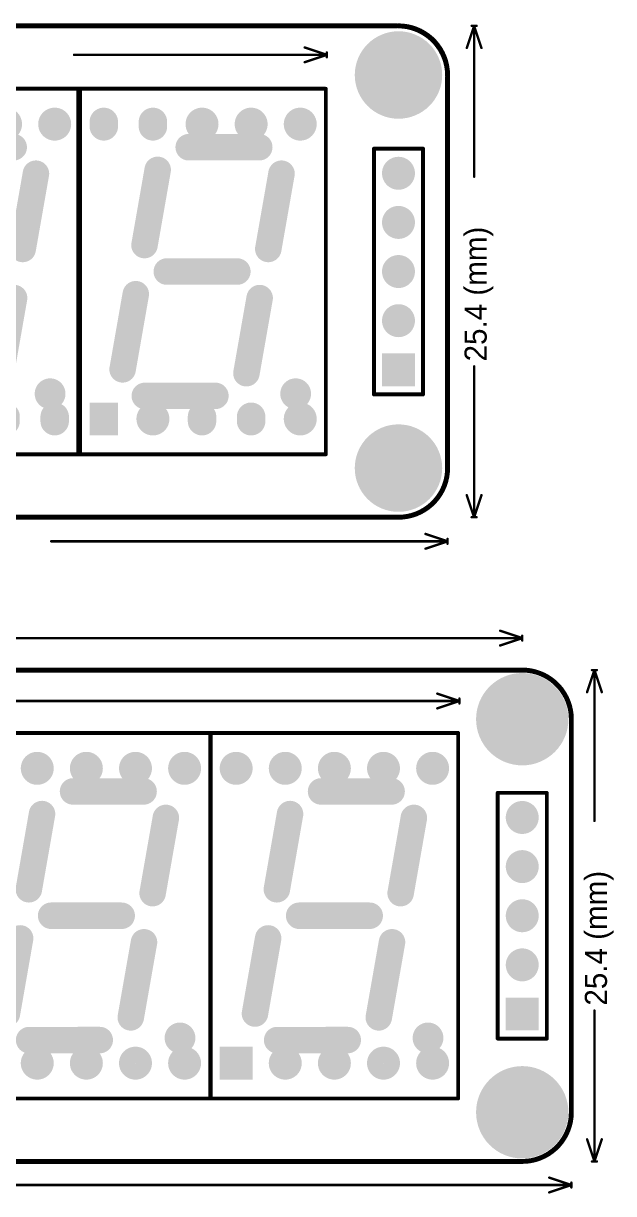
# Model space of a CAD drawing. Extents: x 12.54 to 17.22, y 8.73 to 12.6.
# Drawn here: x 16.017 to 17.219, y 8.753 to 11.134 of the extents above; entities that cross this region are included whole.
import ezdxf

# ---------------------------------------------------------------- set-up
doc = ezdxf.new("R2010")
doc.units = 0
doc.layers.get('0').update_dxf_attribs({"linetype": 'CONTINUOUS'})
for name, color, linetype in [('BOTTOMLAYER', 5, 'CONTINUOUS'), ('BOTTOMSOLDER', 6, 'CONTINUOUS'), ('KEEPOUTLAYER', 6, 'CONTINUOUS'), ('MULTILAYER', 9, 'CONTINUOUS'), ('TOPLAYER', 1, 'CONTINUOUS'), ('TOPOVERLAY', 2, 'CONTINUOUS'), ('TOPSOLDER', 216, 'CONTINUOUS')]:
    doc.layers.add(name, color=color, linetype=linetype)

# ---------------------------------------------------------------- blocks, each defined once
blk = doc.blocks.new('H_7')
at = {"layer": 'BOTTOMLAYER', "const_width": 0.05}
for points in [[(0, 0.6045), (0, 0.5955)], [(0.1, 0.6045), (0.1, 0.5955)], [(0.2, 0.0045), (0.2, -0.0045)], [(0.3, 0.0045), (0.3, -0.0045)], [(0.4, 0.0045), (0.4, -0.0045)]]:
    blk.add_lwpolyline(points, dxfattribs=at)
at = {"layer": 'BOTTOMLAYER'}
for points, const_width in [([(-0.0125, 0.6045, 1), (0.0125, 0.6045, 1)], 0.025), ([(-0.0125, 0.5955, 1), (0.0125, 0.5955, 1)], 0.025), ([(0.0875, 0.6045, 1), (0.1125, 0.6045, 1)], 0.025), ([(0.0875, 0.5955, 1), (0.1125, 0.5955, 1)], 0.025), ([(0.1852, 0.6, 1), (0.2148, 0.6, 1)], 0.0295), ([(0.2852, 0.6, 1), (0.3148, 0.6, 1)], 0.0295), ([(0.3852, 0.6, 1), (0.4148, 0.6, 1)], 0.0295), ([(0.0852, 0, 1), (0.1148, 0, 1)], 0.0295), ([(0.1875, 0.0045, 1), (0.2125, 0.0045, 1)], 0.025), ([(0.2875, 0.0045, 1), (0.3125, 0.0045, 1)], 0.025), ([(0.3875, 0.0045, 1), (0.4125, 0.0045, 1)], 0.025), ([(0.1875, -0.0045, 1), (0.2125, -0.0045, 1)], 0.025), ([(0.2875, -0.0045, 1), (0.3125, -0.0045, 1)], 0.025), ([(0.3875, -0.0045, 1), (0.4125, -0.0045, 1)], 0.025)]:
    blk.add_lwpolyline(points, format="xyb", close=True, dxfattribs=dict(at, const_width=const_width))
blk.add_solid([(0.025, -0.0295), (0.025, 0.0295), (-0.025, -0.0295), (-0.025, 0.0295)], dxfattribs=at)
at = {"layer": 'BOTTOMSOLDER', "const_width": 0.058}
for points in [[(0, 0.6045), (0, 0.5955)], [(0.1, 0.6045), (0.1, 0.5955)], [(0.2, 0.0045), (0.2, -0.0045)], [(0.3, 0.0045), (0.3, -0.0045)], [(0.4, 0.0045), (0.4, -0.0045)]]:
    blk.add_lwpolyline(points, dxfattribs=at)
at = {"layer": 'BOTTOMSOLDER'}
for points, const_width in [([(-0.0145, 0.6045, 1), (0.0145, 0.6045, 1)], 0.029), ([(-0.0145, 0.5955, 1), (0.0145, 0.5955, 1)], 0.029), ([(0.0855, 0.6045, 1), (0.1145, 0.6045, 1)], 0.029), ([(0.0855, 0.5955, 1), (0.1145, 0.5955, 1)], 0.029), ([(0.1832, 0.6, 1), (0.2168, 0.6, 1)], 0.0335), ([(0.2832, 0.6, 1), (0.3168, 0.6, 1)], 0.0335), ([(0.3832, 0.6, 1), (0.4168, 0.6, 1)], 0.0335), ([(0.0832, 0, 1), (0.1168, 0, 1)], 0.0335), ([(0.1855, 0.0045, 1), (0.2145, 0.0045, 1)], 0.029), ([(0.1855, -0.0045, 1), (0.2145, -0.0045, 1)], 0.029), ([(0.2855, 0.0045, 1), (0.3145, 0.0045, 1)], 0.029), ([(0.2855, -0.0045, 1), (0.3145, -0.0045, 1)], 0.029), ([(0.3855, 0.0045, 1), (0.4145, 0.0045, 1)], 0.029), ([(0.3855, -0.0045, 1), (0.4145, -0.0045, 1)], 0.029)]:
    blk.add_lwpolyline(points, format="xyb", close=True, dxfattribs=dict(at, const_width=const_width))
blk.add_solid([(0.029, -0.0335), (0.029, 0.0335), (-0.029, -0.0335), (-0.029, 0.0335)], dxfattribs=at)
at = {"layer": 'MULTILAYER', "const_width": 0.05}
for points in [[(0, 0.6045), (0, 0.5955)], [(0.1, 0.6045), (0.1, 0.5955)], [(0.2, 0.0045), (0.2, -0.0045)], [(0.3, 0.0045), (0.3, -0.0045)], [(0.4, 0.0045), (0.4, -0.0045)]]:
    blk.add_lwpolyline(points, dxfattribs=at)
at = {"layer": 'MULTILAYER'}
for points, const_width in [([(-0.0125, 0.6045, 1), (0.0125, 0.6045, 1)], 0.025), ([(-0.0125, 0.5955, 1), (0.0125, 0.5955, 1)], 0.025), ([(0.0875, 0.6045, 1), (0.1125, 0.6045, 1)], 0.025), ([(0.0875, 0.5955, 1), (0.1125, 0.5955, 1)], 0.025), ([(0.1852, 0.6, 1), (0.2148, 0.6, 1)], 0.0295), ([(0.2852, 0.6, 1), (0.3148, 0.6, 1)], 0.0295), ([(0.3852, 0.6, 1), (0.4148, 0.6, 1)], 0.0295), ([(0.0852, 0, 1), (0.1148, 0, 1)], 0.0295), ([(0.1875, 0.0045, 1), (0.2125, 0.0045, 1)], 0.025), ([(0.2875, 0.0045, 1), (0.3125, 0.0045, 1)], 0.025), ([(0.3875, 0.0045, 1), (0.4125, 0.0045, 1)], 0.025), ([(0.1875, -0.0045, 1), (0.2125, -0.0045, 1)], 0.025), ([(0.2875, -0.0045, 1), (0.3125, -0.0045, 1)], 0.025), ([(0.3875, -0.0045, 1), (0.4125, -0.0045, 1)], 0.025)]:
    blk.add_lwpolyline(points, format="xyb", close=True, dxfattribs=dict(at, const_width=const_width))
blk.add_solid([(0.025, -0.0295), (0.025, 0.0295), (-0.025, -0.0295), (-0.025, 0.0295)], dxfattribs=at)
at = {"layer": 'TOPLAYER', "const_width": 0.05}
for points in [[(0, 0.6045), (0, 0.5955)], [(0.1, 0.6045), (0.1, 0.5955)], [(0.2, 0.0045), (0.2, -0.0045)], [(0.3, 0.0045), (0.3, -0.0045)], [(0.4, 0.0045), (0.4, -0.0045)]]:
    blk.add_lwpolyline(points, dxfattribs=at)
at = {"layer": 'TOPLAYER'}
for points, const_width in [([(-0.0125, 0.6045, 1), (0.0125, 0.6045, 1)], 0.025), ([(-0.0125, 0.5955, 1), (0.0125, 0.5955, 1)], 0.025), ([(0.0875, 0.6045, 1), (0.1125, 0.6045, 1)], 0.025), ([(0.0875, 0.5955, 1), (0.1125, 0.5955, 1)], 0.025), ([(0.1852, 0.6, 1), (0.2148, 0.6, 1)], 0.0295), ([(0.2852, 0.6, 1), (0.3148, 0.6, 1)], 0.0295), ([(0.3852, 0.6, 1), (0.4148, 0.6, 1)], 0.0295), ([(0.0852, 0, 1), (0.1148, 0, 1)], 0.0295), ([(0.1875, 0.0045, 1), (0.2125, 0.0045, 1)], 0.025), ([(0.2875, 0.0045, 1), (0.3125, 0.0045, 1)], 0.025), ([(0.3875, 0.0045, 1), (0.4125, 0.0045, 1)], 0.025), ([(0.1875, -0.0045, 1), (0.2125, -0.0045, 1)], 0.025), ([(0.2875, -0.0045, 1), (0.3125, -0.0045, 1)], 0.025), ([(0.3875, -0.0045, 1), (0.4125, -0.0045, 1)], 0.025)]:
    blk.add_lwpolyline(points, format="xyb", close=True, dxfattribs=dict(at, const_width=const_width))
blk.add_solid([(0.025, -0.0295), (0.025, 0.0295), (-0.025, -0.0295), (-0.025, 0.0295)], dxfattribs=at)
at = {"layer": 'TOPOVERLAY'}
for points, const_width in [([(-0.052, -0.072), (-0.052, 0.672)], 0.00787), ([(-0.052, 0.672), (0.452, 0.672)], 0.00787), ([(0.452, -0.072), (0.452, 0.672)], 0.00787), ([(0.1729, 0.553), (0.3165, 0.553)], 0.0539), ([(0.0829, 0.3539), (0.1097, 0.5069)], 0.0539), ([(0.3349, 0.346), (0.3618, 0.4991)], 0.0539), ([(0.1283, 0.3), (0.272, 0.3)], 0.0539), ([(0.0383, 0.101), (0.0651, 0.2539)], 0.0539), ([(0.2904, 0.0931), (0.3173, 0.246)], 0.0539), ([(0.0835, 0.0469), (0.2272, 0.047)], 0.0539), ([(-0.052, -0.072), (0.452, -0.072)], 0.00787)]:
    blk.add_lwpolyline(points, dxfattribs=dict(at, const_width=const_width))
for points, const_width in [([(-0.0539, 0.672, 1), (-0.05, 0.672, 1)], 0.00394), ([(-0.0539, 0.672, 1), (-0.05, 0.672, 1)], 0.00394), ([(0.45, 0.672, 1), (0.4539, 0.672, 1)], 0.00394), ([(0.45, 0.672, 1), (0.4539, 0.672, 1)], 0.00394), ([(0.1594, 0.553, 1), (0.1864, 0.553, 1)], 0.027), ([(0.3031, 0.553, 1), (0.33, 0.553, 1)], 0.027), ([(0.0962, 0.5069, 1), (0.1232, 0.5069, 1)], 0.027), ([(0.3483, 0.4991, 1), (0.3753, 0.4991, 1)], 0.027), ([(0.0694, 0.3539, 1), (0.0964, 0.3539, 1)], 0.027), ([(0.3214, 0.346, 1), (0.3484, 0.346, 1)], 0.027), ([(0.1148, 0.3, 1), (0.1418, 0.3, 1)], 0.027), ([(0.2585, 0.3, 1), (0.2854, 0.3, 1)], 0.027), ([(0.0517, 0.2539, 1), (0.0786, 0.2539, 1)], 0.027), ([(0.3039, 0.246, 1), (0.3308, 0.246, 1)], 0.027), ([(0.0248, 0.101, 1), (0.0518, 0.101, 1)], 0.027), ([(0.2769, 0.0931, 1), (0.3038, 0.0931, 1)], 0.027), ([(0.07, 0.0469, 1), (0.097, 0.0469, 1)], 0.027), ([(0.2138, 0.047, 1), (0.2407, 0.047, 1)], 0.027), ([(0.4023, 0.0513, 1), (0.379, 0.0513, 1)], 0.0394), ([(0.3691, 0.0513, 1), (0.3888, 0.0513, 1)], 0.0197), ([(0.3924, 0.0513, 1), (0.4121, 0.0513, 1)], 0.0197), ([(-0.0539, -0.072, 1), (-0.05, -0.072, 1)], 0.00394), ([(-0.0539, -0.072, 1), (-0.05, -0.072, 1)], 0.00394), ([(0.45, -0.072, 1), (0.4539, -0.072, 1)], 0.00394), ([(0.45, -0.072, 1), (0.4539, -0.072, 1)], 0.00394)]:
    blk.add_lwpolyline(points, format="xyb", close=True, dxfattribs=dict(at, const_width=const_width))
at = {"layer": 'TOPSOLDER', "const_width": 0.058}
for points in [[(0, 0.6045), (0, 0.5955)], [(0.1, 0.6045), (0.1, 0.5955)], [(0.2, 0.0045), (0.2, -0.0045)], [(0.3, 0.0045), (0.3, -0.0045)], [(0.4, 0.0045), (0.4, -0.0045)]]:
    blk.add_lwpolyline(points, dxfattribs=at)
at = {"layer": 'TOPSOLDER'}
for points, const_width in [([(-0.0145, 0.6045, 1), (0.0145, 0.6045, 1)], 0.029), ([(-0.0145, 0.5955, 1), (0.0145, 0.5955, 1)], 0.029), ([(0.0855, 0.6045, 1), (0.1145, 0.6045, 1)], 0.029), ([(0.0855, 0.5955, 1), (0.1145, 0.5955, 1)], 0.029), ([(0.1832, 0.6, 1), (0.2168, 0.6, 1)], 0.0335), ([(0.2832, 0.6, 1), (0.3168, 0.6, 1)], 0.0335), ([(0.3832, 0.6, 1), (0.4168, 0.6, 1)], 0.0335), ([(0.0832, 0, 1), (0.1168, 0, 1)], 0.0335), ([(0.1855, 0.0045, 1), (0.2145, 0.0045, 1)], 0.029), ([(0.1855, -0.0045, 1), (0.2145, -0.0045, 1)], 0.029), ([(0.2855, 0.0045, 1), (0.3145, 0.0045, 1)], 0.029), ([(0.2855, -0.0045, 1), (0.3145, -0.0045, 1)], 0.029), ([(0.3855, 0.0045, 1), (0.4145, 0.0045, 1)], 0.029), ([(0.3855, -0.0045, 1), (0.4145, -0.0045, 1)], 0.029)]:
    blk.add_lwpolyline(points, format="xyb", close=True, dxfattribs=dict(at, const_width=const_width))
blk.add_solid([(0.029, -0.0335), (0.029, 0.0335), (-0.029, -0.0335), (-0.029, 0.0335)], dxfattribs=at)
blk = doc.blocks.new('H_8')
at = {"layer": 'BOTTOMLAYER', "const_width": 0.05}
for points in [[(0, 0.6045), (0, 0.5955)], [(0.1, 0.6045), (0.1, 0.5955)], [(0.2, 0.0045), (0.2, -0.0045)], [(0.3, 0.0045), (0.3, -0.0045)]]:
    blk.add_lwpolyline(points, dxfattribs=at)
at = {"layer": 'BOTTOMLAYER'}
for points, const_width in [([(-0.0125, 0.6045, 1), (0.0125, 0.6045, 1)], 0.025), ([(-0.0125, 0.5955, 1), (0.0125, 0.5955, 1)], 0.025), ([(0.0875, 0.6045, 1), (0.1125, 0.6045, 1)], 0.025), ([(0.0875, 0.5955, 1), (0.1125, 0.5955, 1)], 0.025), ([(0.1852, 0.6, 1), (0.2148, 0.6, 1)], 0.0295), ([(0.2852, 0.6, 1), (0.3148, 0.6, 1)], 0.0295), ([(0.3852, 0.6, 1), (0.4148, 0.6, 1)], 0.0295), ([(0.0852, 0, 1), (0.1148, 0, 1)], 0.0295), ([(0.1875, 0.0045, 1), (0.2125, 0.0045, 1)], 0.025), ([(0.2875, 0.0045, 1), (0.3125, 0.0045, 1)], 0.025), ([(0.3852, 0, 1), (0.4148, 0, 1)], 0.0295), ([(0.1875, -0.0045, 1), (0.2125, -0.0045, 1)], 0.025), ([(0.2875, -0.0045, 1), (0.3125, -0.0045, 1)], 0.025)]:
    blk.add_lwpolyline(points, format="xyb", close=True, dxfattribs=dict(at, const_width=const_width))
blk.add_solid([(0.025, -0.0295), (0.025, 0.0295), (-0.025, -0.0295), (-0.025, 0.0295)], dxfattribs=at)
at = {"layer": 'BOTTOMSOLDER', "const_width": 0.058}
for points in [[(0, 0.6045), (0, 0.5955)], [(0.1, 0.6045), (0.1, 0.5955)], [(0.2, 0.0045), (0.2, -0.0045)], [(0.3, 0.0045), (0.3, -0.0045)]]:
    blk.add_lwpolyline(points, dxfattribs=at)
at = {"layer": 'BOTTOMSOLDER'}
for points, const_width in [([(-0.0145, 0.6045, 1), (0.0145, 0.6045, 1)], 0.029), ([(-0.0145, 0.5955, 1), (0.0145, 0.5955, 1)], 0.029), ([(0.0855, 0.6045, 1), (0.1145, 0.6045, 1)], 0.029), ([(0.0855, 0.5955, 1), (0.1145, 0.5955, 1)], 0.029), ([(0.1832, 0.6, 1), (0.2168, 0.6, 1)], 0.0335), ([(0.2832, 0.6, 1), (0.3168, 0.6, 1)], 0.0335), ([(0.3832, 0.6, 1), (0.4168, 0.6, 1)], 0.0335), ([(0.0832, 0, 1), (0.1168, 0, 1)], 0.0335), ([(0.1855, 0.0045, 1), (0.2145, 0.0045, 1)], 0.029), ([(0.1855, -0.0045, 1), (0.2145, -0.0045, 1)], 0.029), ([(0.2855, 0.0045, 1), (0.3145, 0.0045, 1)], 0.029), ([(0.2855, -0.0045, 1), (0.3145, -0.0045, 1)], 0.029), ([(0.3832, 0, 1), (0.4168, 0, 1)], 0.0335)]:
    blk.add_lwpolyline(points, format="xyb", close=True, dxfattribs=dict(at, const_width=const_width))
blk.add_solid([(0.029, -0.0335), (0.029, 0.0335), (-0.029, -0.0335), (-0.029, 0.0335)], dxfattribs=at)
at = {"layer": 'MULTILAYER', "const_width": 0.05}
for points in [[(0, 0.6045), (0, 0.5955)], [(0.1, 0.6045), (0.1, 0.5955)], [(0.2, 0.0045), (0.2, -0.0045)], [(0.3, 0.0045), (0.3, -0.0045)]]:
    blk.add_lwpolyline(points, dxfattribs=at)
at = {"layer": 'MULTILAYER'}
for points, const_width in [([(-0.0125, 0.6045, 1), (0.0125, 0.6045, 1)], 0.025), ([(-0.0125, 0.5955, 1), (0.0125, 0.5955, 1)], 0.025), ([(0.0875, 0.6045, 1), (0.1125, 0.6045, 1)], 0.025), ([(0.0875, 0.5955, 1), (0.1125, 0.5955, 1)], 0.025), ([(0.1852, 0.6, 1), (0.2148, 0.6, 1)], 0.0295), ([(0.2852, 0.6, 1), (0.3148, 0.6, 1)], 0.0295), ([(0.3852, 0.6, 1), (0.4148, 0.6, 1)], 0.0295), ([(0.0852, 0, 1), (0.1148, 0, 1)], 0.0295), ([(0.1875, 0.0045, 1), (0.2125, 0.0045, 1)], 0.025), ([(0.2875, 0.0045, 1), (0.3125, 0.0045, 1)], 0.025), ([(0.3852, 0, 1), (0.4148, 0, 1)], 0.0295), ([(0.1875, -0.0045, 1), (0.2125, -0.0045, 1)], 0.025), ([(0.2875, -0.0045, 1), (0.3125, -0.0045, 1)], 0.025)]:
    blk.add_lwpolyline(points, format="xyb", close=True, dxfattribs=dict(at, const_width=const_width))
blk.add_solid([(0.025, -0.0295), (0.025, 0.0295), (-0.025, -0.0295), (-0.025, 0.0295)], dxfattribs=at)
at = {"layer": 'TOPLAYER', "const_width": 0.05}
for points in [[(0, 0.6045), (0, 0.5955)], [(0.1, 0.6045), (0.1, 0.5955)], [(0.2, 0.0045), (0.2, -0.0045)], [(0.3, 0.0045), (0.3, -0.0045)]]:
    blk.add_lwpolyline(points, dxfattribs=at)
at = {"layer": 'TOPLAYER'}
for points, const_width in [([(-0.0125, 0.6045, 1), (0.0125, 0.6045, 1)], 0.025), ([(-0.0125, 0.5955, 1), (0.0125, 0.5955, 1)], 0.025), ([(0.0875, 0.6045, 1), (0.1125, 0.6045, 1)], 0.025), ([(0.0875, 0.5955, 1), (0.1125, 0.5955, 1)], 0.025), ([(0.1852, 0.6, 1), (0.2148, 0.6, 1)], 0.0295), ([(0.2852, 0.6, 1), (0.3148, 0.6, 1)], 0.0295), ([(0.3852, 0.6, 1), (0.4148, 0.6, 1)], 0.0295), ([(0.0852, 0, 1), (0.1148, 0, 1)], 0.0295), ([(0.1875, 0.0045, 1), (0.2125, 0.0045, 1)], 0.025), ([(0.2875, 0.0045, 1), (0.3125, 0.0045, 1)], 0.025), ([(0.3852, 0, 1), (0.4148, 0, 1)], 0.0295), ([(0.1875, -0.0045, 1), (0.2125, -0.0045, 1)], 0.025), ([(0.2875, -0.0045, 1), (0.3125, -0.0045, 1)], 0.025)]:
    blk.add_lwpolyline(points, format="xyb", close=True, dxfattribs=dict(at, const_width=const_width))
blk.add_solid([(0.025, -0.0295), (0.025, 0.0295), (-0.025, -0.0295), (-0.025, 0.0295)], dxfattribs=at)
at = {"layer": 'TOPOVERLAY'}
for points, const_width in [([(-0.052, -0.072), (-0.052, 0.672)], 0.00787), ([(-0.052, 0.672), (0.452, 0.672)], 0.00787), ([(0.452, -0.072), (0.452, 0.672)], 0.00787), ([(0.1729, 0.553), (0.3165, 0.553)], 0.0539), ([(0.0829, 0.3539), (0.1097, 0.5069)], 0.0539), ([(0.3349, 0.346), (0.3618, 0.4991)], 0.0539), ([(0.1283, 0.3), (0.272, 0.3)], 0.0539), ([(0.0383, 0.101), (0.0651, 0.2539)], 0.0539), ([(0.2904, 0.0931), (0.3173, 0.246)], 0.0539), ([(0.0835, 0.0469), (0.2272, 0.047)], 0.0539), ([(-0.052, -0.072), (0.452, -0.072)], 0.00787)]:
    blk.add_lwpolyline(points, dxfattribs=dict(at, const_width=const_width))
for points, const_width in [([(-0.0539, 0.672, 1), (-0.05, 0.672, 1)], 0.00394), ([(-0.0539, 0.672, 1), (-0.05, 0.672, 1)], 0.00394), ([(0.45, 0.672, 1), (0.4539, 0.672, 1)], 0.00394), ([(0.45, 0.672, 1), (0.4539, 0.672, 1)], 0.00394), ([(0.1594, 0.553, 1), (0.1864, 0.553, 1)], 0.027), ([(0.3031, 0.553, 1), (0.33, 0.553, 1)], 0.027), ([(0.0962, 0.5069, 1), (0.1232, 0.5069, 1)], 0.027), ([(0.3483, 0.4991, 1), (0.3753, 0.4991, 1)], 0.027), ([(0.0694, 0.3539, 1), (0.0964, 0.3539, 1)], 0.027), ([(0.3214, 0.346, 1), (0.3484, 0.346, 1)], 0.027), ([(0.1148, 0.3, 1), (0.1418, 0.3, 1)], 0.027), ([(0.2585, 0.3, 1), (0.2854, 0.3, 1)], 0.027), ([(0.0517, 0.2539, 1), (0.0786, 0.2539, 1)], 0.027), ([(0.3039, 0.246, 1), (0.3308, 0.246, 1)], 0.027), ([(0.0248, 0.101, 1), (0.0518, 0.101, 1)], 0.027), ([(0.2769, 0.0931, 1), (0.3038, 0.0931, 1)], 0.027), ([(0.07, 0.0469, 1), (0.097, 0.0469, 1)], 0.027), ([(0.2138, 0.047, 1), (0.2407, 0.047, 1)], 0.027), ([(0.4023, 0.0513, 1), (0.379, 0.0513, 1)], 0.0394), ([(0.3691, 0.0513, 1), (0.3888, 0.0513, 1)], 0.0197), ([(0.3924, 0.0513, 1), (0.4121, 0.0513, 1)], 0.0197), ([(-0.0539, -0.072, 1), (-0.05, -0.072, 1)], 0.00394), ([(-0.0539, -0.072, 1), (-0.05, -0.072, 1)], 0.00394), ([(0.45, -0.072, 1), (0.4539, -0.072, 1)], 0.00394), ([(0.45, -0.072, 1), (0.4539, -0.072, 1)], 0.00394)]:
    blk.add_lwpolyline(points, format="xyb", close=True, dxfattribs=dict(at, const_width=const_width))
at = {"layer": 'TOPSOLDER', "const_width": 0.058}
for points in [[(0, 0.6045), (0, 0.5955)], [(0.1, 0.6045), (0.1, 0.5955)], [(0.2, 0.0045), (0.2, -0.0045)], [(0.3, 0.0045), (0.3, -0.0045)]]:
    blk.add_lwpolyline(points, dxfattribs=at)
at = {"layer": 'TOPSOLDER'}
for points, const_width in [([(-0.0145, 0.6045, 1), (0.0145, 0.6045, 1)], 0.029), ([(-0.0145, 0.5955, 1), (0.0145, 0.5955, 1)], 0.029), ([(0.0855, 0.6045, 1), (0.1145, 0.6045, 1)], 0.029), ([(0.0855, 0.5955, 1), (0.1145, 0.5955, 1)], 0.029), ([(0.1832, 0.6, 1), (0.2168, 0.6, 1)], 0.0335), ([(0.2832, 0.6, 1), (0.3168, 0.6, 1)], 0.0335), ([(0.3832, 0.6, 1), (0.4168, 0.6, 1)], 0.0335), ([(0.0832, 0, 1), (0.1168, 0, 1)], 0.0335), ([(0.1855, 0.0045, 1), (0.2145, 0.0045, 1)], 0.029), ([(0.1855, -0.0045, 1), (0.2145, -0.0045, 1)], 0.029), ([(0.2855, 0.0045, 1), (0.3145, 0.0045, 1)], 0.029), ([(0.2855, -0.0045, 1), (0.3145, -0.0045, 1)], 0.029), ([(0.3832, 0, 1), (0.4168, 0, 1)], 0.0335)]:
    blk.add_lwpolyline(points, format="xyb", close=True, dxfattribs=dict(at, const_width=const_width))
blk.add_solid([(0.029, -0.0335), (0.029, 0.0335), (-0.029, -0.0335), (-0.029, 0.0335)], dxfattribs=at)
blk = doc.blocks.new('HDR1X5_9')
at = {"layer": 'BOTTOMLAYER', "const_width": 0.0295}
for points in [[(0.0852, 0, 1), (0.1148, 0, 1)], [(0.1852, 0, 1), (0.2148, 0, 1)], [(0.2852, 0, 1), (0.3148, 0, 1)], [(0.3852, 0, 1), (0.4148, 0, 1)]]:
    blk.add_lwpolyline(points, format="xyb", close=True, dxfattribs=at)
at = {"layer": 'BOTTOMLAYER'}
blk.add_solid([(-0.0295, -0.0295), (0.0295, -0.0295), (-0.0295, 0.0295), (0.0295, 0.0295)], dxfattribs=at)
at = {"layer": 'BOTTOMSOLDER', "const_width": 0.0335}
for points in [[(0.0832, 0, 1), (0.1168, 0, 1)], [(0.1832, 0, 1), (0.2168, 0, 1)], [(0.2832, 0, 1), (0.3168, 0, 1)], [(0.3832, 0, 1), (0.4168, 0, 1)]]:
    blk.add_lwpolyline(points, format="xyb", close=True, dxfattribs=at)
at = {"layer": 'BOTTOMSOLDER'}
blk.add_solid([(-0.0335, -0.0335), (0.0335, -0.0335), (-0.0335, 0.0335), (0.0335, 0.0335)], dxfattribs=at)
at = {"layer": 'MULTILAYER', "const_width": 0.0295}
for points in [[(0.0852, 0, 1), (0.1148, 0, 1)], [(0.1852, 0, 1), (0.2148, 0, 1)], [(0.2852, 0, 1), (0.3148, 0, 1)], [(0.3852, 0, 1), (0.4148, 0, 1)]]:
    blk.add_lwpolyline(points, format="xyb", close=True, dxfattribs=at)
at = {"layer": 'MULTILAYER'}
blk.add_solid([(-0.0295, -0.0295), (0.0295, -0.0295), (-0.0295, 0.0295), (0.0295, 0.0295)], dxfattribs=at)
at = {"layer": 'TOPLAYER', "const_width": 0.0295}
for points in [[(0.0852, 0, 1), (0.1148, 0, 1)], [(0.1852, 0, 1), (0.2148, 0, 1)], [(0.2852, 0, 1), (0.3148, 0, 1)], [(0.3852, 0, 1), (0.4148, 0, 1)]]:
    blk.add_lwpolyline(points, format="xyb", close=True, dxfattribs=at)
at = {"layer": 'TOPLAYER'}
blk.add_solid([(-0.0295, -0.0295), (0.0295, -0.0295), (-0.0295, 0.0295), (0.0295, 0.0295)], dxfattribs=at)
at = {"layer": 'TOPOVERLAY', "const_width": 0.00787}
for points in [[(-0.05, 0.05), (-0.05, -0.05)], [(-0.05, 0.05), (0.45, 0.05)], [(0.45, 0.05), (0.45, -0.05)], [(-0.05, -0.05), (0.45, -0.05)]]:
    blk.add_lwpolyline(points, dxfattribs=at)
at = {"layer": 'TOPOVERLAY', "const_width": 0.00394}
for points in [[(-0.052, 0.05, 1), (-0.048, 0.05, 1)], [(-0.052, 0.05, 1), (-0.048, 0.05, 1)], [(0.448, 0.05, 1), (0.452, 0.05, 1)], [(0.448, 0.05, 1), (0.452, 0.05, 1)], [(-0.052, -0.05, 1), (-0.048, -0.05, 1)], [(-0.052, -0.05, 1), (-0.048, -0.05, 1)], [(0.448, -0.05, 1), (0.452, -0.05, 1)], [(0.448, -0.05, 1), (0.452, -0.05, 1)]]:
    blk.add_lwpolyline(points, format="xyb", close=True, dxfattribs=at)
at = {"layer": 'TOPSOLDER', "const_width": 0.0335}
for points in [[(0.0832, 0, 1), (0.1168, 0, 1)], [(0.1832, 0, 1), (0.2168, 0, 1)], [(0.2832, 0, 1), (0.3168, 0, 1)], [(0.3832, 0, 1), (0.4168, 0, 1)]]:
    blk.add_lwpolyline(points, format="xyb", close=True, dxfattribs=at)
at = {"layer": 'TOPSOLDER'}
blk.add_solid([(-0.0335, -0.0335), (0.0335, -0.0335), (-0.0335, 0.0335), (0.0335, 0.0335)], dxfattribs=at)
blk = doc.blocks.new('HDR1X5_16')
at = {"layer": 'BOTTOMLAYER', "const_width": 0.0295}
for points in [[(0.0852, 0, 1), (0.1148, 0, 1)], [(0.1852, 0, 1), (0.2148, 0, 1)], [(0.2852, 0, 1), (0.3148, 0, 1)], [(0.3852, 0, 1), (0.4148, 0, 1)]]:
    blk.add_lwpolyline(points, format="xyb", close=True, dxfattribs=at)
at = {"layer": 'BOTTOMLAYER'}
blk.add_solid([(-0.0295, -0.0295), (0.0295, -0.0295), (-0.0295, 0.0295), (0.0295, 0.0295)], dxfattribs=at)
at = {"layer": 'BOTTOMSOLDER', "const_width": 0.0335}
for points in [[(0.0832, 0, 1), (0.1168, 0, 1)], [(0.1832, 0, 1), (0.2168, 0, 1)], [(0.2832, 0, 1), (0.3168, 0, 1)], [(0.3832, 0, 1), (0.4168, 0, 1)]]:
    blk.add_lwpolyline(points, format="xyb", close=True, dxfattribs=at)
at = {"layer": 'BOTTOMSOLDER'}
blk.add_solid([(-0.0335, -0.0335), (0.0335, -0.0335), (-0.0335, 0.0335), (0.0335, 0.0335)], dxfattribs=at)
at = {"layer": 'MULTILAYER', "const_width": 0.0295}
for points in [[(0.0852, 0, 1), (0.1148, 0, 1)], [(0.1852, 0, 1), (0.2148, 0, 1)], [(0.2852, 0, 1), (0.3148, 0, 1)], [(0.3852, 0, 1), (0.4148, 0, 1)]]:
    blk.add_lwpolyline(points, format="xyb", close=True, dxfattribs=at)
at = {"layer": 'MULTILAYER'}
blk.add_solid([(-0.0295, -0.0295), (0.0295, -0.0295), (-0.0295, 0.0295), (0.0295, 0.0295)], dxfattribs=at)
at = {"layer": 'TOPLAYER', "const_width": 0.0295}
for points in [[(0.0852, 0, 1), (0.1148, 0, 1)], [(0.1852, 0, 1), (0.2148, 0, 1)], [(0.2852, 0, 1), (0.3148, 0, 1)], [(0.3852, 0, 1), (0.4148, 0, 1)]]:
    blk.add_lwpolyline(points, format="xyb", close=True, dxfattribs=at)
at = {"layer": 'TOPLAYER'}
blk.add_solid([(-0.0295, -0.0295), (0.0295, -0.0295), (-0.0295, 0.0295), (0.0295, 0.0295)], dxfattribs=at)
at = {"layer": 'TOPOVERLAY', "const_width": 0.00787}
for points in [[(-0.05, 0.05), (0.45, 0.05)], [(-0.05, 0.05), (-0.05, -0.05)], [(0.45, 0.05), (0.45, -0.05)], [(-0.05, -0.05), (0.45, -0.05)]]:
    blk.add_lwpolyline(points, dxfattribs=at)
at = {"layer": 'TOPOVERLAY', "const_width": 0.00394}
for points in [[(-0.052, 0.05, 1), (-0.048, 0.05, 1)], [(-0.052, 0.05, 1), (-0.048, 0.05, 1)], [(0.448, 0.05, 1), (0.452, 0.05, 1)], [(0.448, 0.05, 1), (0.452, 0.05, 1)], [(-0.052, -0.05, 1), (-0.048, -0.05, 1)], [(-0.052, -0.05, 1), (-0.048, -0.05, 1)], [(0.448, -0.05, 1), (0.452, -0.05, 1)], [(0.448, -0.05, 1), (0.452, -0.05, 1)]]:
    blk.add_lwpolyline(points, format="xyb", close=True, dxfattribs=at)
at = {"layer": 'TOPSOLDER', "const_width": 0.0335}
for points in [[(0.0832, 0, 1), (0.1168, 0, 1)], [(0.1832, 0, 1), (0.2168, 0, 1)], [(0.2832, 0, 1), (0.3168, 0, 1)], [(0.3832, 0, 1), (0.4168, 0, 1)]]:
    blk.add_lwpolyline(points, format="xyb", close=True, dxfattribs=at)
at = {"layer": 'TOPSOLDER'}
blk.add_solid([(-0.0335, -0.0335), (0.0335, -0.0335), (-0.0335, 0.0335), (0.0335, 0.0335)], dxfattribs=at)
blk = doc.blocks.new('H_18')
at = {"layer": 'BOTTOMLAYER', "const_width": 0.0295}
for points in [[(-0.0148, 0.6, 1), (0.0148, 0.6, 1)], [(0.0852, 0.6, 1), (0.1148, 0.6, 1)], [(0.1852, 0.6, 1), (0.2148, 0.6, 1)], [(0.2852, 0.6, 1), (0.3148, 0.6, 1)], [(0.3852, 0.6, 1), (0.4148, 0.6, 1)], [(0.0852, 0, 1), (0.1148, 0, 1)], [(0.1852, 0, 1), (0.2148, 0, 1)], [(0.2852, 0, 1), (0.3148, 0, 1)], [(0.3852, 0, 1), (0.4148, 0, 1)]]:
    blk.add_lwpolyline(points, format="xyb", close=True, dxfattribs=at)
at = {"layer": 'BOTTOMLAYER'}
blk.add_solid([(0.0295, -0.0295), (0.0295, 0.0295), (-0.0295, -0.0295), (-0.0295, 0.0295)], dxfattribs=at)
at = {"layer": 'BOTTOMSOLDER', "const_width": 0.0335}
for points in [[(-0.0168, 0.6, 1), (0.0168, 0.6, 1)], [(0.0832, 0.6, 1), (0.1168, 0.6, 1)], [(0.1832, 0.6, 1), (0.2168, 0.6, 1)], [(0.2832, 0.6, 1), (0.3168, 0.6, 1)], [(0.3832, 0.6, 1), (0.4168, 0.6, 1)], [(0.0832, 0, 1), (0.1168, 0, 1)], [(0.1832, 0, 1), (0.2168, 0, 1)], [(0.2832, 0, 1), (0.3168, 0, 1)], [(0.3832, 0, 1), (0.4168, 0, 1)]]:
    blk.add_lwpolyline(points, format="xyb", close=True, dxfattribs=at)
at = {"layer": 'BOTTOMSOLDER'}
blk.add_solid([(0.0335, -0.0335), (0.0335, 0.0335), (-0.0335, -0.0335), (-0.0335, 0.0335)], dxfattribs=at)
at = {"layer": 'MULTILAYER', "const_width": 0.0295}
for points in [[(-0.0148, 0.6, 1), (0.0148, 0.6, 1)], [(0.0852, 0.6, 1), (0.1148, 0.6, 1)], [(0.1852, 0.6, 1), (0.2148, 0.6, 1)], [(0.2852, 0.6, 1), (0.3148, 0.6, 1)], [(0.3852, 0.6, 1), (0.4148, 0.6, 1)], [(0.0852, 0, 1), (0.1148, 0, 1)], [(0.1852, 0, 1), (0.2148, 0, 1)], [(0.2852, 0, 1), (0.3148, 0, 1)], [(0.3852, 0, 1), (0.4148, 0, 1)]]:
    blk.add_lwpolyline(points, format="xyb", close=True, dxfattribs=at)
at = {"layer": 'MULTILAYER'}
blk.add_solid([(0.0295, -0.0295), (0.0295, 0.0295), (-0.0295, -0.0295), (-0.0295, 0.0295)], dxfattribs=at)
at = {"layer": 'TOPLAYER', "const_width": 0.0295}
for points in [[(-0.0148, 0.6, 1), (0.0148, 0.6, 1)], [(0.0852, 0.6, 1), (0.1148, 0.6, 1)], [(0.1852, 0.6, 1), (0.2148, 0.6, 1)], [(0.2852, 0.6, 1), (0.3148, 0.6, 1)], [(0.3852, 0.6, 1), (0.4148, 0.6, 1)], [(0.0852, 0, 1), (0.1148, 0, 1)], [(0.1852, 0, 1), (0.2148, 0, 1)], [(0.2852, 0, 1), (0.3148, 0, 1)], [(0.3852, 0, 1), (0.4148, 0, 1)]]:
    blk.add_lwpolyline(points, format="xyb", close=True, dxfattribs=at)
at = {"layer": 'TOPLAYER'}
blk.add_solid([(0.0295, -0.0295), (0.0295, 0.0295), (-0.0295, -0.0295), (-0.0295, 0.0295)], dxfattribs=at)
at = {"layer": 'TOPOVERLAY'}
for points, const_width in [([(-0.052, -0.072), (-0.052, 0.672)], 0.00787), ([(-0.052, 0.672), (0.452, 0.672)], 0.00787), ([(0.452, -0.072), (0.452, 0.672)], 0.00787), ([(0.1729, 0.553), (0.3165, 0.553)], 0.0539), ([(0.0829, 0.3539), (0.1097, 0.5069)], 0.0539), ([(0.3349, 0.346), (0.3618, 0.4991)], 0.0539), ([(0.1283, 0.3), (0.272, 0.3)], 0.0539), ([(0.0383, 0.101), (0.0651, 0.2539)], 0.0539), ([(0.2904, 0.0931), (0.3173, 0.246)], 0.0539), ([(0.0835, 0.0469), (0.2272, 0.047)], 0.0539), ([(-0.052, -0.072), (0.452, -0.072)], 0.00787)]:
    blk.add_lwpolyline(points, dxfattribs=dict(at, const_width=const_width))
for points, const_width in [([(-0.0539, 0.672, 1), (-0.05, 0.672, 1)], 0.00394), ([(-0.0539, 0.672, 1), (-0.05, 0.672, 1)], 0.00394), ([(0.45, 0.672, 1), (0.4539, 0.672, 1)], 0.00394), ([(0.45, 0.672, 1), (0.4539, 0.672, 1)], 0.00394), ([(0.1594, 0.553, 1), (0.1864, 0.553, 1)], 0.027), ([(0.3031, 0.553, 1), (0.33, 0.553, 1)], 0.027), ([(0.0962, 0.5069, 1), (0.1232, 0.5069, 1)], 0.027), ([(0.3483, 0.4991, 1), (0.3753, 0.4991, 1)], 0.027), ([(0.0694, 0.3539, 1), (0.0964, 0.3539, 1)], 0.027), ([(0.3214, 0.346, 1), (0.3484, 0.346, 1)], 0.027), ([(0.1148, 0.3, 1), (0.1418, 0.3, 1)], 0.027), ([(0.2585, 0.3, 1), (0.2854, 0.3, 1)], 0.027), ([(0.0517, 0.2539, 1), (0.0786, 0.2539, 1)], 0.027), ([(0.3039, 0.246, 1), (0.3308, 0.246, 1)], 0.027), ([(0.0248, 0.101, 1), (0.0518, 0.101, 1)], 0.027), ([(0.2769, 0.0931, 1), (0.3038, 0.0931, 1)], 0.027), ([(0.07, 0.0469, 1), (0.097, 0.0469, 1)], 0.027), ([(0.2138, 0.047, 1), (0.2407, 0.047, 1)], 0.027), ([(0.4023, 0.0513, 1), (0.379, 0.0513, 1)], 0.0394), ([(0.3691, 0.0513, 1), (0.3888, 0.0513, 1)], 0.0197), ([(0.3924, 0.0513, 1), (0.4121, 0.0513, 1)], 0.0197), ([(-0.0539, -0.072, 1), (-0.05, -0.072, 1)], 0.00394), ([(-0.0539, -0.072, 1), (-0.05, -0.072, 1)], 0.00394), ([(0.45, -0.072, 1), (0.4539, -0.072, 1)], 0.00394), ([(0.45, -0.072, 1), (0.4539, -0.072, 1)], 0.00394)]:
    blk.add_lwpolyline(points, format="xyb", close=True, dxfattribs=dict(at, const_width=const_width))
at = {"layer": 'TOPSOLDER', "const_width": 0.0335}
for points in [[(-0.0168, 0.6, 1), (0.0168, 0.6, 1)], [(0.0832, 0.6, 1), (0.1168, 0.6, 1)], [(0.1832, 0.6, 1), (0.2168, 0.6, 1)], [(0.2832, 0.6, 1), (0.3168, 0.6, 1)], [(0.3832, 0.6, 1), (0.4168, 0.6, 1)], [(0.0832, 0, 1), (0.1168, 0, 1)], [(0.1832, 0, 1), (0.2168, 0, 1)], [(0.2832, 0, 1), (0.3168, 0, 1)], [(0.3832, 0, 1), (0.4168, 0, 1)]]:
    blk.add_lwpolyline(points, format="xyb", close=True, dxfattribs=at)
at = {"layer": 'TOPSOLDER'}
blk.add_solid([(0.0335, -0.0335), (0.0335, 0.0335), (-0.0335, -0.0335), (-0.0335, 0.0335)], dxfattribs=at)
blk = doc.blocks.new('H_19')
at = {"layer": 'BOTTOMLAYER', "const_width": 0.0295}
for points in [[(-0.0148, 0.6, 1), (0.0148, 0.6, 1)], [(0.0852, 0.6, 1), (0.1148, 0.6, 1)], [(0.1852, 0.6, 1), (0.2148, 0.6, 1)], [(0.2852, 0.6, 1), (0.3148, 0.6, 1)], [(0.3852, 0.6, 1), (0.4148, 0.6, 1)], [(0.0852, 0, 1), (0.1148, 0, 1)], [(0.1852, 0, 1), (0.2148, 0, 1)], [(0.2852, 0, 1), (0.3148, 0, 1)], [(0.3852, 0, 1), (0.4148, 0, 1)]]:
    blk.add_lwpolyline(points, format="xyb", close=True, dxfattribs=at)
at = {"layer": 'BOTTOMLAYER'}
blk.add_solid([(0.0295, -0.0295), (0.0295, 0.0295), (-0.0295, -0.0295), (-0.0295, 0.0295)], dxfattribs=at)
at = {"layer": 'BOTTOMSOLDER', "const_width": 0.0335}
for points in [[(-0.0168, 0.6, 1), (0.0168, 0.6, 1)], [(0.0832, 0.6, 1), (0.1168, 0.6, 1)], [(0.1832, 0.6, 1), (0.2168, 0.6, 1)], [(0.2832, 0.6, 1), (0.3168, 0.6, 1)], [(0.3832, 0.6, 1), (0.4168, 0.6, 1)], [(0.0832, 0, 1), (0.1168, 0, 1)], [(0.1832, 0, 1), (0.2168, 0, 1)], [(0.2832, 0, 1), (0.3168, 0, 1)], [(0.3832, 0, 1), (0.4168, 0, 1)]]:
    blk.add_lwpolyline(points, format="xyb", close=True, dxfattribs=at)
at = {"layer": 'BOTTOMSOLDER'}
blk.add_solid([(0.0335, -0.0335), (0.0335, 0.0335), (-0.0335, -0.0335), (-0.0335, 0.0335)], dxfattribs=at)
at = {"layer": 'MULTILAYER', "const_width": 0.0295}
for points in [[(-0.0148, 0.6, 1), (0.0148, 0.6, 1)], [(0.0852, 0.6, 1), (0.1148, 0.6, 1)], [(0.1852, 0.6, 1), (0.2148, 0.6, 1)], [(0.2852, 0.6, 1), (0.3148, 0.6, 1)], [(0.3852, 0.6, 1), (0.4148, 0.6, 1)], [(0.0852, 0, 1), (0.1148, 0, 1)], [(0.1852, 0, 1), (0.2148, 0, 1)], [(0.2852, 0, 1), (0.3148, 0, 1)], [(0.3852, 0, 1), (0.4148, 0, 1)]]:
    blk.add_lwpolyline(points, format="xyb", close=True, dxfattribs=at)
at = {"layer": 'MULTILAYER'}
blk.add_solid([(0.0295, -0.0295), (0.0295, 0.0295), (-0.0295, -0.0295), (-0.0295, 0.0295)], dxfattribs=at)
at = {"layer": 'TOPLAYER', "const_width": 0.0295}
for points in [[(-0.0148, 0.6, 1), (0.0148, 0.6, 1)], [(0.0852, 0.6, 1), (0.1148, 0.6, 1)], [(0.1852, 0.6, 1), (0.2148, 0.6, 1)], [(0.2852, 0.6, 1), (0.3148, 0.6, 1)], [(0.3852, 0.6, 1), (0.4148, 0.6, 1)], [(0.0852, 0, 1), (0.1148, 0, 1)], [(0.1852, 0, 1), (0.2148, 0, 1)], [(0.2852, 0, 1), (0.3148, 0, 1)], [(0.3852, 0, 1), (0.4148, 0, 1)]]:
    blk.add_lwpolyline(points, format="xyb", close=True, dxfattribs=at)
at = {"layer": 'TOPLAYER'}
blk.add_solid([(0.0295, -0.0295), (0.0295, 0.0295), (-0.0295, -0.0295), (-0.0295, 0.0295)], dxfattribs=at)
at = {"layer": 'TOPOVERLAY'}
for points, const_width in [([(-0.052, -0.072), (-0.052, 0.672)], 0.00787), ([(-0.052, 0.672), (0.452, 0.672)], 0.00787), ([(0.452, -0.072), (0.452, 0.672)], 0.00787), ([(0.1729, 0.553), (0.3165, 0.553)], 0.0539), ([(0.0829, 0.3539), (0.1097, 0.5069)], 0.0539), ([(0.3349, 0.346), (0.3618, 0.4991)], 0.0539), ([(0.1283, 0.3), (0.272, 0.3)], 0.0539), ([(0.0383, 0.101), (0.0651, 0.2539)], 0.0539), ([(0.2904, 0.0931), (0.3173, 0.246)], 0.0539), ([(0.0835, 0.0469), (0.2272, 0.047)], 0.0539), ([(-0.052, -0.072), (0.452, -0.072)], 0.00787)]:
    blk.add_lwpolyline(points, dxfattribs=dict(at, const_width=const_width))
for points, const_width in [([(-0.0539, 0.672, 1), (-0.05, 0.672, 1)], 0.00394), ([(-0.0539, 0.672, 1), (-0.05, 0.672, 1)], 0.00394), ([(0.45, 0.672, 1), (0.4539, 0.672, 1)], 0.00394), ([(0.45, 0.672, 1), (0.4539, 0.672, 1)], 0.00394), ([(0.1594, 0.553, 1), (0.1864, 0.553, 1)], 0.027), ([(0.3031, 0.553, 1), (0.33, 0.553, 1)], 0.027), ([(0.0962, 0.5069, 1), (0.1232, 0.5069, 1)], 0.027), ([(0.3483, 0.4991, 1), (0.3753, 0.4991, 1)], 0.027), ([(0.0694, 0.3539, 1), (0.0964, 0.3539, 1)], 0.027), ([(0.3214, 0.346, 1), (0.3484, 0.346, 1)], 0.027), ([(0.1148, 0.3, 1), (0.1418, 0.3, 1)], 0.027), ([(0.2585, 0.3, 1), (0.2854, 0.3, 1)], 0.027), ([(0.0517, 0.2539, 1), (0.0786, 0.2539, 1)], 0.027), ([(0.3039, 0.246, 1), (0.3308, 0.246, 1)], 0.027), ([(0.0248, 0.101, 1), (0.0518, 0.101, 1)], 0.027), ([(0.2769, 0.0931, 1), (0.3038, 0.0931, 1)], 0.027), ([(0.07, 0.0469, 1), (0.097, 0.0469, 1)], 0.027), ([(0.2138, 0.047, 1), (0.2407, 0.047, 1)], 0.027), ([(0.4023, 0.0513, 1), (0.379, 0.0513, 1)], 0.0394), ([(0.3691, 0.0513, 1), (0.3888, 0.0513, 1)], 0.0197), ([(0.3924, 0.0513, 1), (0.4121, 0.0513, 1)], 0.0197), ([(-0.0539, -0.072, 1), (-0.05, -0.072, 1)], 0.00394), ([(-0.0539, -0.072, 1), (-0.05, -0.072, 1)], 0.00394), ([(0.45, -0.072, 1), (0.4539, -0.072, 1)], 0.00394), ([(0.45, -0.072, 1), (0.4539, -0.072, 1)], 0.00394)]:
    blk.add_lwpolyline(points, format="xyb", close=True, dxfattribs=dict(at, const_width=const_width))
at = {"layer": 'TOPSOLDER', "const_width": 0.0335}
for points in [[(-0.0168, 0.6, 1), (0.0168, 0.6, 1)], [(0.0832, 0.6, 1), (0.1168, 0.6, 1)], [(0.1832, 0.6, 1), (0.2168, 0.6, 1)], [(0.2832, 0.6, 1), (0.3168, 0.6, 1)], [(0.3832, 0.6, 1), (0.4168, 0.6, 1)], [(0.0832, 0, 1), (0.1168, 0, 1)], [(0.1832, 0, 1), (0.2168, 0, 1)], [(0.2832, 0, 1), (0.3168, 0, 1)], [(0.3832, 0, 1), (0.4168, 0, 1)]]:
    blk.add_lwpolyline(points, format="xyb", close=True, dxfattribs=at)
at = {"layer": 'TOPSOLDER'}
blk.add_solid([(0.0335, -0.0335), (0.0335, 0.0335), (-0.0335, -0.0335), (-0.0335, 0.0335)], dxfattribs=at)

msp = doc.modelspace()

# ---------------------------------------------------------------- linework, layer by layer
at = {"layer": 'BOTTOMLAYER'}
for points, const_width in [([(16.7385, 11.029, 1), (16.8235, 11.029, 1)], 0.085), ([(16.7385, 10.229, 1), (16.8235, 10.229, 1)], 0.085), ([(16.988, 9.718, 1), (17.078, 9.718, 1)], 0.09), ([(16.988, 8.918, 1), (17.078, 8.918, 1)], 0.09)]:
    msp.add_lwpolyline(points, format="xyb", close=True, dxfattribs=dict(at, const_width=const_width))
at = {"layer": 'BOTTOMSOLDER'}
for points, const_width in [([(16.7365, 11.029, 1), (16.8255, 11.029, 1)], 0.089), ([(16.7365, 10.229, 1), (16.8255, 10.229, 1)], 0.089), ([(16.986, 9.718, 1), (17.08, 9.718, 1)], 0.094), ([(16.986, 8.918, 1), (17.08, 8.918, 1)], 0.094)]:
    msp.add_lwpolyline(points, format="xyb", close=True, dxfattribs=dict(at, const_width=const_width))
at = {"layer": 'KEEPOUTLAYER', "const_width": 0.01}
for points in [[(14.981, 11.129), (16.777, 11.129)], [(16.881, 10.229), (16.881, 11.025)], [(14.981, 10.129), (16.781, 10.129)], [(12.733, 9.818), (17.033, 9.818)], [(17.133, 8.918), (17.133, 9.718)], [(12.733, 8.818), (17.033, 8.818)]]:
    msp.add_lwpolyline(points, dxfattribs=at)
at = {"layer": 'KEEPOUTLAYER', "const_width": 0.005}
for points in [[(16.7745, 11.129, 1), (16.7795, 11.129, 1)], [(16.7785, 11.129, 1), (16.7835, 11.129, 1)], [(16.7785, 11.129, 1), (16.7835, 11.129, 1)], [(16.8785, 11.029, 1), (16.8835, 11.029, 1)], [(16.8785, 11.027, 1), (16.8835, 11.027, 1)], [(16.8785, 11.025, 1), (16.8835, 11.025, 1)], [(16.8785, 10.229, 1), (16.8835, 10.229, 1)], [(16.8785, 10.229, 1), (16.8835, 10.229, 1)], [(16.7785, 10.129, 1), (16.7835, 10.129, 1)], [(16.7785, 10.129, 1), (16.7835, 10.129, 1)], [(17.0305, 9.818, 1), (17.0355, 9.818, 1)], [(17.0305, 9.818, 1), (17.0355, 9.818, 1)], [(17.1305, 9.718, 1), (17.1355, 9.718, 1)], [(17.1305, 9.718, 1), (17.1355, 9.718, 1)], [(17.1305, 8.918, 1), (17.1355, 8.918, 1)], [(17.1305, 8.918, 1), (17.1355, 8.918, 1)], [(17.0305, 8.818, 1), (17.0355, 8.818, 1)], [(17.0305, 8.818, 1), (17.0355, 8.818, 1)]]:
    msp.add_lwpolyline(points, format="xyb", close=True, dxfattribs=at)
at = {"layer": 'KEEPOUTLAYER', "const_width": 0.01}
for points in [[(16.781, 11.129, -0.414214), (16.881, 11.027)], [(16.781, 11.129, -0.414214), (16.881, 11.029)], [(16.881, 10.229, -0.414214), (16.781, 10.129)], [(17.033, 9.818, -0.414214), (17.133, 9.718)], [(17.133, 8.918, -0.414214), (17.033, 8.818)]]:
    msp.add_lwpolyline(points, format="xyb", dxfattribs=at)
at = {"layer": 'MULTILAYER'}
for points, const_width in [([(16.7385, 11.029, 1), (16.8235, 11.029, 1)], 0.085), ([(16.7385, 10.229, 1), (16.8235, 10.229, 1)], 0.085), ([(16.988, 9.718, 1), (17.078, 9.718, 1)], 0.09), ([(16.988, 8.918, 1), (17.078, 8.918, 1)], 0.09)]:
    msp.add_lwpolyline(points, format="xyb", close=True, dxfattribs=dict(at, const_width=const_width))
at = {"layer": 'TOPLAYER', "const_width": 0.00492}
for points in [[(16.92, 11.084), (16.935, 11.129)], [(16.9301, 11.129), (16.9399, 11.129)], [(16.935, 11.129), (16.95, 11.084)], [(16.935, 10.8219), (16.935, 11.129)], [(16.59, 11.085), (16.635, 11.07)], [(16.635, 11.0651), (16.635, 11.0749)], [(16.1204, 11.07), (16.635, 11.07)], [(16.59, 11.055), (16.635, 11.07)], [(16.935, 10.129), (16.935, 10.4361)], [(16.92, 10.174), (16.935, 10.129)], [(16.935, 10.129), (16.95, 10.174)], [(16.9301, 10.129), (16.9399, 10.129)], [(16.836, 10.095), (16.881, 10.08)], [(16.0739, 10.08), (16.881, 10.08)], [(16.836, 10.065), (16.881, 10.08)], [(16.881, 10.0751), (16.881, 10.0849)], [(15.1172, 9.883), (17.033, 9.883)], [(16.988, 9.898), (17.033, 9.883)], [(16.988, 9.868), (17.033, 9.883)], [(17.033, 9.8781), (17.033, 9.8879)], [(17.165, 9.773), (17.18, 9.818)], [(17.1751, 9.818), (17.1849, 9.818)], [(17.18, 9.818), (17.195, 9.773)], [(17.18, 9.5109), (17.18, 9.818)], [(16.86, 9.77), (16.905, 9.755)], [(15.1379, 9.755), (16.905, 9.755)], [(16.86, 9.74), (16.905, 9.755)], [(16.905, 9.7501), (16.905, 9.7599)], [(17.18, 8.818), (17.18, 9.1251)], [(17.165, 8.863), (17.18, 8.818)], [(17.18, 8.818), (17.195, 8.863)], [(17.1751, 8.818), (17.1849, 8.818)], [(15.0909, 8.77), (17.133, 8.77)], [(17.088, 8.785), (17.133, 8.77)], [(17.088, 8.755), (17.133, 8.77)], [(17.133, 8.7651), (17.133, 8.7749)]]:
    msp.add_lwpolyline(points, dxfattribs=at)
at = {"layer": 'TOPLAYER'}
for points, const_width in [([(16.9288, 11.129, 1), (16.9313, 11.129, 1)], 0.00246), ([(16.9338, 11.129, 1), (16.9362, 11.129, 1)], 0.00246), ([(16.9338, 11.129, 1), (16.9362, 11.129, 1)], 0.00246), ([(16.9338, 11.129, 1), (16.9362, 11.129, 1)], 0.00246), ([(16.9387, 11.129, 1), (16.9412, 11.129, 1)], 0.00246), ([(16.7385, 11.029, 1), (16.8235, 11.029, 1)], 0.085), ([(16.5888, 11.085, 1), (16.5912, 11.085, 1)], 0.00246), ([(16.6338, 11.0749, 1), (16.6362, 11.0749, 1)], 0.00246), ([(16.9188, 11.084, 1), (16.9212, 11.084, 1)], 0.00246), ([(16.9488, 11.084, 1), (16.9512, 11.084, 1)], 0.00246), ([(16.1192, 11.07, 1), (16.1217, 11.07, 1)], 0.00246), ([(16.5888, 11.055, 1), (16.5912, 11.055, 1)], 0.00246), ([(16.6338, 11.07, 1), (16.6362, 11.07, 1)], 0.00246), ([(16.6338, 11.07, 1), (16.6362, 11.07, 1)], 0.00246), ([(16.6338, 11.07, 1), (16.6362, 11.07, 1)], 0.00246), ([(16.6338, 11.0651, 1), (16.6362, 11.0651, 1)], 0.00246), ([(16.9338, 10.8219, 1), (16.9362, 10.8219, 1)], 0.00246), ([(16.9338, 10.4361, 1), (16.9362, 10.4361, 1)], 0.00246), ([(16.7385, 10.229, 1), (16.8235, 10.229, 1)], 0.085), ([(16.9188, 10.174, 1), (16.9212, 10.174, 1)], 0.00246), ([(16.9488, 10.174, 1), (16.9512, 10.174, 1)], 0.00246), ([(16.9288, 10.129, 1), (16.9313, 10.129, 1)], 0.00246), ([(16.9338, 10.129, 1), (16.9362, 10.129, 1)], 0.00246), ([(16.9338, 10.129, 1), (16.9362, 10.129, 1)], 0.00246), ([(16.9338, 10.129, 1), (16.9362, 10.129, 1)], 0.00246), ([(16.9387, 10.129, 1), (16.9412, 10.129, 1)], 0.00246), ([(16.8348, 10.095, 1), (16.8372, 10.095, 1)], 0.00246), ([(16.0727, 10.08, 1), (16.0752, 10.08, 1)], 0.00246), ([(16.8798, 10.0849, 1), (16.8822, 10.0849, 1)], 0.00246), ([(16.8798, 10.08, 1), (16.8822, 10.08, 1)], 0.00246), ([(16.8798, 10.08, 1), (16.8822, 10.08, 1)], 0.00246), ([(16.8798, 10.08, 1), (16.8822, 10.08, 1)], 0.00246), ([(16.8798, 10.0751, 1), (16.8822, 10.0751, 1)], 0.00246), ([(16.8348, 10.065, 1), (16.8372, 10.065, 1)], 0.00246), ([(16.9868, 9.898, 1), (16.9892, 9.898, 1)], 0.00246), ([(17.0318, 9.8879, 1), (17.0342, 9.8879, 1)], 0.00246), ([(17.0318, 9.883, 1), (17.0342, 9.883, 1)], 0.00246), ([(17.0318, 9.883, 1), (17.0342, 9.883, 1)], 0.00246), ([(17.0318, 9.883, 1), (17.0342, 9.883, 1)], 0.00246), ([(16.9868, 9.868, 1), (16.9892, 9.868, 1)], 0.00246), ([(17.0318, 9.8781, 1), (17.0342, 9.8781, 1)], 0.00246), ([(17.1738, 9.818, 1), (17.1763, 9.818, 1)], 0.00246), ([(17.1788, 9.818, 1), (17.1812, 9.818, 1)], 0.00246), ([(17.1788, 9.818, 1), (17.1812, 9.818, 1)], 0.00246), ([(17.1788, 9.818, 1), (17.1812, 9.818, 1)], 0.00246), ([(17.1837, 9.818, 1), (17.1862, 9.818, 1)], 0.00246), ([(16.988, 9.718, 1), (17.078, 9.718, 1)], 0.09), ([(16.8588, 9.77, 1), (16.8612, 9.77, 1)], 0.00246), ([(17.1638, 9.773, 1), (17.1662, 9.773, 1)], 0.00246), ([(17.1938, 9.773, 1), (17.1962, 9.773, 1)], 0.00246), ([(16.8588, 9.74, 1), (16.8612, 9.74, 1)], 0.00246), ([(16.9038, 9.7599, 1), (16.9062, 9.7599, 1)], 0.00246), ([(16.9038, 9.755, 1), (16.9062, 9.755, 1)], 0.00246), ([(16.9038, 9.755, 1), (16.9062, 9.755, 1)], 0.00246), ([(16.9038, 9.755, 1), (16.9062, 9.755, 1)], 0.00246), ([(16.9038, 9.7501, 1), (16.9062, 9.7501, 1)], 0.00246), ([(17.1788, 9.5109, 1), (17.1812, 9.5109, 1)], 0.00246), ([(17.1788, 9.1251, 1), (17.1812, 9.1251, 1)], 0.00246), ([(16.988, 8.918, 1), (17.078, 8.918, 1)], 0.09), ([(17.1638, 8.863, 1), (17.1662, 8.863, 1)], 0.00246), ([(17.1938, 8.863, 1), (17.1962, 8.863, 1)], 0.00246), ([(17.1738, 8.818, 1), (17.1763, 8.818, 1)], 0.00246), ([(17.1788, 8.818, 1), (17.1812, 8.818, 1)], 0.00246), ([(17.1788, 8.818, 1), (17.1812, 8.818, 1)], 0.00246), ([(17.1788, 8.818, 1), (17.1812, 8.818, 1)], 0.00246), ([(17.1837, 8.818, 1), (17.1862, 8.818, 1)], 0.00246), ([(17.0868, 8.785, 1), (17.0892, 8.785, 1)], 0.00246), ([(17.1318, 8.7749, 1), (17.1342, 8.7749, 1)], 0.00246), ([(17.1318, 8.77, 1), (17.1342, 8.77, 1)], 0.00246), ([(17.1318, 8.77, 1), (17.1342, 8.77, 1)], 0.00246), ([(17.1318, 8.77, 1), (17.1342, 8.77, 1)], 0.00246), ([(17.1318, 8.7651, 1), (17.1342, 8.7651, 1)], 0.00246), ([(17.0868, 8.755, 1), (17.0892, 8.755, 1)], 0.00246)]:
    msp.add_lwpolyline(points, format="xyb", close=True, dxfattribs=dict(at, const_width=const_width))
at = {"layer": 'TOPSOLDER'}
for points, const_width in [([(16.7365, 11.029, 1), (16.8255, 11.029, 1)], 0.089), ([(16.7365, 10.229, 1), (16.8255, 10.229, 1)], 0.089), ([(16.986, 9.718, 1), (17.08, 9.718, 1)], 0.094), ([(16.986, 8.918, 1), (17.08, 8.918, 1)], 0.094)]:
    msp.add_lwpolyline(points, format="xyb", close=True, dxfattribs=dict(at, const_width=const_width))

# ---------------------------------------------------------------- block references
for name, p in [('H_7', (15.681, 10.329)), ('H_8', (16.181, 10.329)), ('H_19', (15.9455, 9.018)), ('H_18', (16.4505, 9.018))]:
    msp.add_blockref(name, p)
at = {"rotation": 90}
for name, p in [('HDR1X5_9', (16.781, 10.429)), ('HDR1X5_16', (17.033, 9.118))]:
    msp.add_blockref(name, p, dxfattribs=at)

# ---------------------------------------------------------------- texts
at = {"layer": 'TOPLAYER'}
for p in [(16.9605, 10.4461), (17.2055, 9.1351)]:
    msp.add_text('25.4 (mm)', height=0.045, rotation=90, dxfattribs=at).set_placement(p)

doc.saveas('drawing.dxf')
